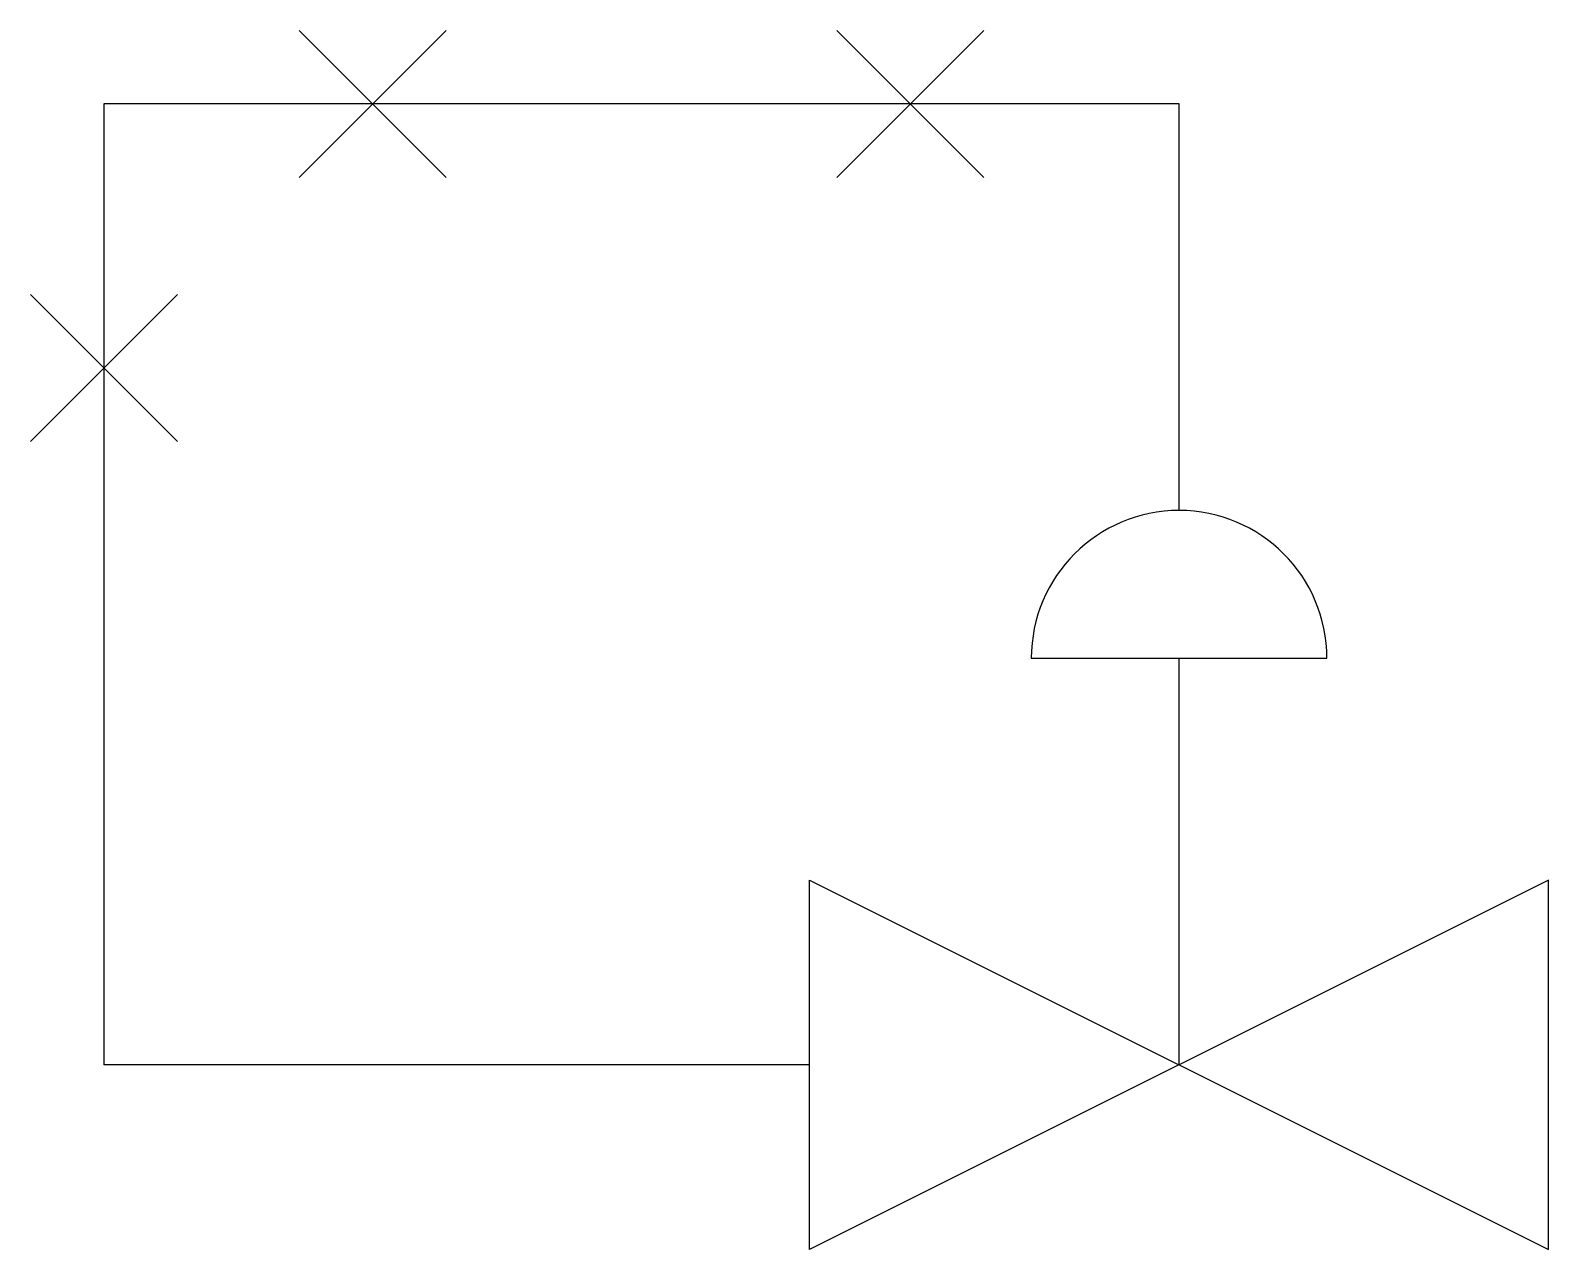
# Model space of a CAD drawing. Header units: millimetres. Extents: x -1.55 to 0.5, y -0.25 to 1.4.
import ezdxf

# ---------------------------------------------------------------- set-up
doc = ezdxf.new("R2010")
doc.units = ezdxf.units.MM

msp = doc.modelspace()

# ---------------------------------------------------------------- linework, layer by layer
at = {"color": 0}
for p, q in [((-0.9917, 1.3995), (-1.1907, 1.2005)), ((-0.9917, 1.2005), (-1.1907, 1.3995)), ((-0.4632, 1.3995), (-0.2642, 1.2005)), ((-0.4632, 1.2005), (-0.2642, 1.3995)), ((0, 1.3), (-1.4549, 1.3)), ((-1.4549, 1.3), (-1.4549, 0)), ((0, 0.75), (0, 1.3)), ((-1.3554, 1.0422), (-1.5544, 0.8432)), ((-1.3554, 0.8432), (-1.5544, 1.0422)), ((-0.2, 0.55), (0.2, 0.55)), ((0, 0), (0, 0.55)), ((-0.5, -0.25), (-0.5, 0.25)), ((-0.5, 0.25), (0.5, -0.25)), ((0.5, 0.25), (-0.5, -0.25)), ((0.5, -0.25), (0.5, 0.25)), ((-0.5, 0), (-1.4549, 0))]:
    msp.add_line(p, q, dxfattribs=at)
msp.add_arc((0, 0.55), 0.2, 0, 180, dxfattribs=at)

doc.saveas('drawing.dxf')
